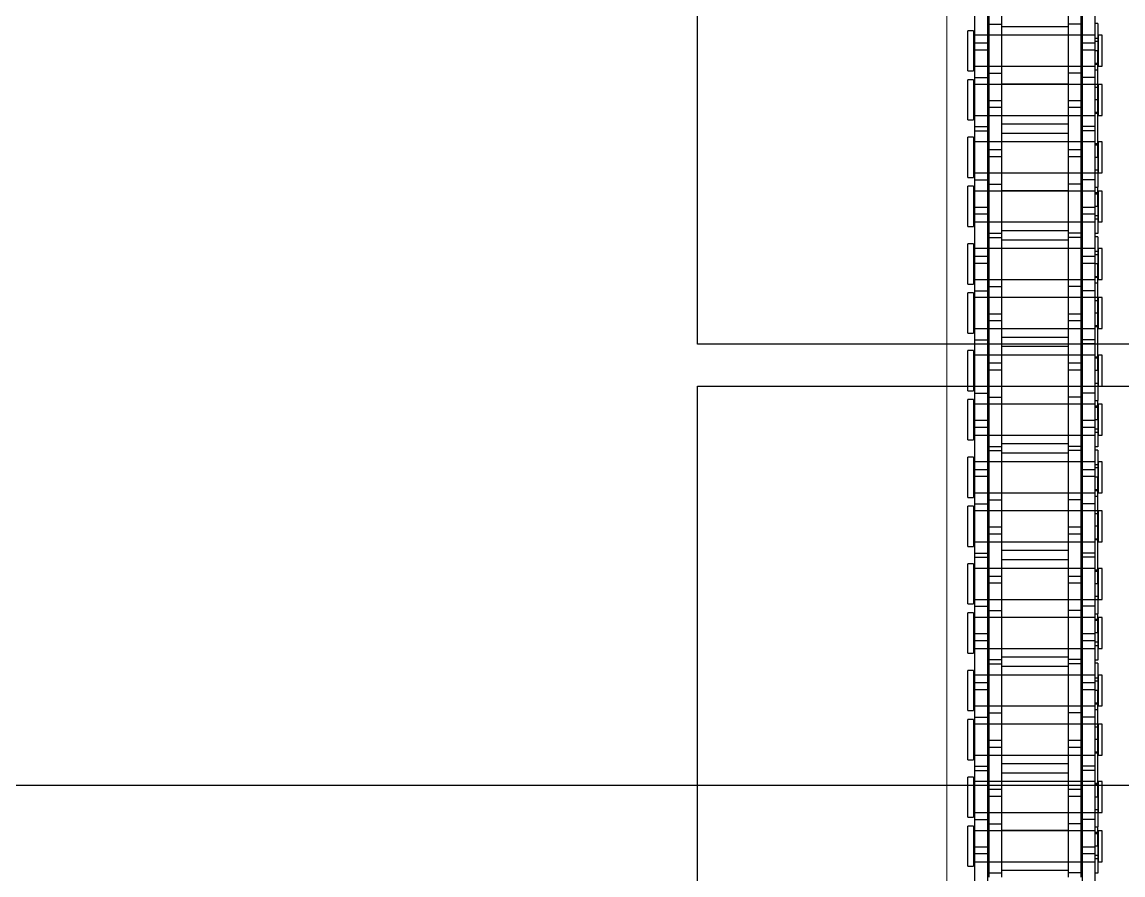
# Model space of a CAD drawing. Header units: metres. Extents: x 0 to 63075, y 0 to 44550.
# Drawn here: x 14091.4 to 14222.6, y 28036.3 to 28137.9 of the extents above; entities that cross this region are included whole.
import ezdxf

# ---------------------------------------------------------------- set-up
doc = ezdxf.new("R2010")
doc.units = ezdxf.units.M
doc.header["$LTSCALE"] = 75
for name, pattern in [('CENTER2', [28.575, 19.05, -3.175, 3.175, -3.175]), ('CENTERX2', [101.6, 63.5, -12.7, 12.7, -12.7]), ('HIDDEN2', [4.7625, 3.175, -1.5875])]:
    doc.linetypes.add(name, pattern=pattern)
for name, color, linetype in [('SC1', 7, 'CENTER2'), ('SDM', 7, 'Continuous'), ('SL4', 4, 'Continuous'), ('ST1', 7, 'HIDDEN2')]:
    doc.layers.add(name, color=color, linetype=linetype)

# ---------------------------------------------------------------- blocks, each defined once
blk = doc.blocks.new('A$Ca53c419a')
at = {"layer": 'SL4'}
for p, q in [((3617.21, 420.77), (3617.21, 281.23)), ((2339.74, 281.23), (3664.71, 281.23)), ((3664.71, 281.23), (3664.71, 215.76)), ((3669.71, 215.76), (3669.71, 281.23)), ((3669.71, 281.23), (4459.47, 281.23)), ((3664.71, 249), (3668.97, 249)), ((3668.97, 248.34), (3664.71, 248.34)), ((3664.71, 248.16), (3669.75, 248.16)), ((3664.73, 248.34), (3664.73, 248.16)), ((3668.42, 248.16), (3668.42, 248.34)), ((3668.97, 248.34), (3668.97, 249)), ((3664.71, 246.64), (3669.75, 246.64)), ((3664.71, 246.48), (3669.71, 246.48)), ((3664.73, 246.64), (3664.73, 246.48)), ((3668.42, 246.48), (3668.42, 246.64)), ((3664.71, 244.96), (3669.71, 244.96)), ((3664.71, 237.03), (3669.71, 237.03)), ((3664.71, 235.51), (3669.71, 235.51)), ((3664.71, 235.36), (3669.75, 235.36)), ((3664.73, 235.51), (3664.73, 235.36)), ((3668.42, 235.36), (3668.42, 235.51)), ((3664.71, 233.84), (3669.75, 233.84)), ((3666.58, 233.51), (3666.58, 233.84)), ((3666.58, 233.51), (3664.71, 233.51)), ((3664.73, 233.47), (3664.73, 233)), ((3668.42, 233.47), (3664.73, 233.47)), ((3664.73, 233), (3668.42, 233)), ((3665.1, 233.51), (3665.1, 233.47)), ((3666.58, 233.51), (3669.71, 233.51)), ((3668.05, 233.47), (3668.05, 233.51)), ((3668.42, 233), (3668.42, 233.47))]:
    blk.add_line(p, q, dxfattribs=at)
at = {"layer": 'ST1'}
for p, q in [((3617.21, 281.23), (3617.21, 208.76)), ((3599.9, 248.16), (3609, 248.16)), ((3607.53, 249), (3612.33, 249)), ((3607.53, 249), (3607.53, 248.34)), ((3612.33, 248.34), (3607.53, 248.34)), ((3608.08, 248.34), (3608.08, 233.84)), ((3608.08, 248.16), (3608.08, 246.64)), ((3609, 248.16), (3609.86, 248.16)), ((3609, 246.64), (3609, 248.16)), ((3609.86, 248.16), (3618.95, 248.16)), ((3609.86, 248.16), (3609.86, 246.64)), ((3611.77, 233.84), (3611.77, 248.34)), ((3611.77, 246.64), (3611.77, 248.16)), ((3612.33, 248.34), (3612.33, 249)), ((3613.1, 248.16), (3613.1, 246.64)), ((3613.38, 249), (3618.17, 249)), ((3613.38, 249), (3613.38, 248.34)), ((3618.17, 248.34), (3613.38, 248.34)), ((3613.93, 248.34), (3613.93, 233.84)), ((3613.93, 248.16), (3613.93, 246.64)), ((3617.62, 233.84), (3617.62, 248.34)), ((3617.62, 246.64), (3617.62, 248.16)), ((3618.17, 248.34), (3618.17, 249)), ((3618.95, 248.16), (3618.95, 246.64)), ((3618.95, 248.16), (3625.3, 248.16)), ((3619.45, 248.16), (3619.45, 246.64)), ((3620.23, 249), (3625.03, 249)), ((3620.23, 249), (3620.23, 248.34)), ((3625.03, 248.34), (3620.23, 248.34)), ((3620.78, 248.34), (3620.78, 233.84)), ((3620.78, 248.16), (3620.78, 246.64)), ((3624.47, 233.84), (3624.47, 248.34)), ((3624.47, 246.64), (3624.47, 248.16)), ((3625.03, 248.34), (3625.03, 249)), ((3625.3, 248.16), (3625.3, 246.64)), ((3625.3, 248.16), (3634.4, 248.16)), ((3626.08, 249), (3630.87, 249)), ((3626.08, 249), (3626.08, 248.34)), ((3630.87, 248.34), (3626.08, 248.34)), ((3626.63, 248.34), (3626.63, 233.84)), ((3626.63, 248.16), (3626.63, 246.64)), ((3628.55, 246.64), (3628.55, 248.16)), ((3629.41, 248.16), (3629.41, 246.64)), ((3630.32, 233.84), (3630.32, 248.34)), ((3630.32, 246.64), (3630.32, 248.16)), ((3630.87, 248.34), (3630.87, 249)), ((3632.93, 249), (3637.73, 249)), ((3632.93, 249), (3632.93, 248.34)), ((3637.73, 248.34), (3632.93, 248.34)), ((3633.48, 248.34), (3633.48, 233.84)), ((3633.48, 248.16), (3633.48, 246.64)), ((3634.4, 248.16), (3635.26, 248.16)), ((3634.4, 246.64), (3634.4, 248.16)), ((3635.26, 248.16), (3644.35, 248.16)), ((3635.26, 248.16), (3635.26, 246.64)), ((3637.17, 233.84), (3637.17, 248.34)), ((3637.17, 246.64), (3637.17, 248.16)), ((3637.73, 248.34), (3637.73, 249)), ((3638.5, 248.16), (3638.5, 246.64)), ((3638.78, 249), (3643.57, 249)), ((3638.78, 249), (3638.78, 248.34)), ((3643.57, 248.34), (3638.78, 248.34)), ((3639.33, 248.34), (3639.33, 233.84)), ((3639.33, 248.16), (3639.33, 246.64)), ((3643.02, 233.84), (3643.02, 248.34)), ((3643.02, 246.64), (3643.02, 248.16)), ((3643.57, 248.34), (3643.57, 249)), ((3644.35, 248.16), (3644.35, 246.64)), ((3644.35, 248.16), (3650.7, 248.16)), ((3644.85, 248.16), (3644.85, 246.64)), ((3645.63, 249), (3650.43, 249)), ((3645.63, 249), (3645.63, 248.34)), ((3650.43, 248.34), (3645.63, 248.34)), ((3646.18, 248.34), (3646.18, 233.84)), ((3646.18, 248.16), (3646.18, 246.64)), ((3649.87, 233.84), (3649.87, 248.34)), ((3649.87, 246.64), (3649.87, 248.16)), ((3650.43, 248.34), (3650.43, 249)), ((3650.7, 248.16), (3650.7, 246.64)), ((3650.7, 248.16), (3659.8, 248.16)), ((3651.48, 249), (3656.27, 249)), ((3651.48, 249), (3651.48, 248.34)), ((3656.27, 248.34), (3651.48, 248.34)), ((3652.03, 248.34), (3652.03, 233.84)), ((3652.03, 248.16), (3652.03, 246.64)), ((3653.95, 246.64), (3653.95, 248.16)), ((3654.81, 248.16), (3654.81, 246.64)), ((3655.72, 233.84), (3655.72, 248.34)), ((3655.72, 246.64), (3655.72, 248.16)), ((3656.27, 248.34), (3656.27, 249)), ((3658.33, 249), (3663.13, 249)), ((3658.33, 249), (3658.33, 248.34)), ((3663.13, 248.34), (3658.33, 248.34)), ((3658.88, 248.34), (3658.88, 233.84)), ((3658.88, 248.16), (3658.88, 246.64)), ((3659.8, 248.16), (3660.66, 248.16)), ((3659.8, 246.64), (3659.8, 248.16)), ((3660.66, 248.16), (3664.71, 248.16)), ((3660.66, 248.16), (3660.66, 246.64)), ((3662.57, 233.84), (3662.57, 248.34)), ((3662.57, 246.64), (3662.57, 248.16)), ((3663.13, 248.34), (3663.13, 249)), ((3663.9, 248.16), (3663.9, 246.64)), ((3664.18, 249), (3664.71, 249)), ((3664.18, 249), (3664.18, 248.34)), ((3664.71, 248.34), (3664.18, 248.34)), ((3664.73, 248.16), (3664.73, 246.64)), ((3664.73, 248.16), (3664.73, 246.64)), ((3668.42, 246.64), (3668.42, 248.16)), ((3668.42, 246.64), (3668.42, 248.16)), ((3669.75, 248.16), (3669.75, 246.64)), ((3669.75, 248.16), (3676.1, 248.16)), ((3670.25, 248.16), (3670.25, 246.64)), ((3671.03, 249), (3675.83, 249)), ((3671.03, 249), (3671.03, 248.34)), ((3675.83, 248.34), (3671.03, 248.34)), ((3671.58, 248.34), (3671.58, 233.84)), ((3671.58, 248.16), (3671.58, 246.64)), ((3675.27, 233.84), (3675.27, 248.34)), ((3675.27, 246.64), (3675.27, 248.16)), ((3675.83, 248.34), (3675.83, 249)), ((3676.1, 248.16), (3676.1, 246.64)), ((3676.1, 248.16), (3685.2, 248.16)), ((3676.88, 249), (3681.67, 249)), ((3676.88, 249), (3676.88, 248.34)), ((3681.67, 248.34), (3676.88, 248.34)), ((3677.43, 248.34), (3677.43, 233.84)), ((3677.43, 248.16), (3677.43, 246.64)), ((3679.35, 246.64), (3679.35, 248.16)), ((3680.21, 248.16), (3680.21, 246.64)), ((3681.12, 233.84), (3681.12, 248.34)), ((3681.12, 246.64), (3681.12, 248.16)), ((3681.67, 248.34), (3681.67, 249)), ((3683.73, 249), (3688.53, 249)), ((3683.73, 249), (3683.73, 248.34)), ((3688.53, 248.34), (3683.73, 248.34)), ((3684.28, 248.34), (3684.28, 233.84)), ((3684.28, 248.16), (3684.28, 246.64)), ((3685.2, 248.16), (3686.06, 248.16)), ((3685.2, 246.64), (3685.2, 248.16)), ((3686.06, 248.16), (3695.15, 248.16)), ((3686.06, 248.16), (3686.06, 246.64)), ((3687.97, 233.84), (3687.97, 248.34)), ((3687.97, 246.64), (3687.97, 248.16)), ((3688.53, 248.34), (3688.53, 249)), ((3689.3, 248.16), (3689.3, 246.64)), ((3689.58, 249), (3694.37, 249)), ((3689.58, 249), (3689.58, 248.34)), ((3694.37, 248.34), (3689.58, 248.34)), ((3690.13, 248.34), (3690.13, 233.84)), ((3690.13, 248.16), (3690.13, 246.64)), ((3693.82, 233.84), (3693.82, 248.34)), ((3693.82, 246.64), (3693.82, 248.16)), ((3694.37, 248.34), (3694.37, 249)), ((3695.15, 248.16), (3695.15, 246.64)), ((3695.15, 248.16), (3701.5, 248.16)), ((3695.65, 248.16), (3695.65, 246.64)), ((3696.43, 249), (3701.23, 249)), ((3696.43, 249), (3696.43, 248.34)), ((3701.23, 248.34), (3696.43, 248.34)), ((3696.98, 248.34), (3696.98, 233.84)), ((3696.98, 248.16), (3696.98, 246.64)), ((3700.67, 233.84), (3700.67, 248.34)), ((3700.67, 246.64), (3700.67, 248.16)), ((3701.23, 248.34), (3701.23, 249)), ((3701.5, 248.16), (3701.5, 246.64)), ((3701.5, 248.16), (3710.6, 248.16)), ((3702.28, 249), (3707.07, 249)), ((3702.28, 249), (3702.28, 248.34)), ((3707.07, 248.34), (3702.28, 248.34)), ((3702.83, 248.34), (3702.83, 233.84)), ((3702.83, 248.16), (3702.83, 246.64)), ((3704.75, 246.64), (3704.75, 248.16)), ((3705.61, 248.16), (3705.61, 246.64)), ((3706.52, 233.84), (3706.52, 248.34)), ((3706.52, 246.64), (3706.52, 248.16)), ((3707.07, 248.34), (3707.07, 249)), ((3599.9, 246.64), (3609, 246.64)), ((3606.25, 246.48), (3612.6, 246.48)), ((3606.75, 246.48), (3606.75, 244.96)), ((3608.08, 246.48), (3608.08, 244.96)), ((3609, 246.64), (3609.86, 246.64)), ((3609.86, 246.64), (3618.95, 246.64)), ((3611.77, 244.96), (3611.77, 246.48)), ((3612.6, 246.48), (3612.6, 244.96)), ((3612.6, 246.48), (3621.7, 246.48)), ((3613.93, 246.48), (3613.93, 244.96)), ((3615.85, 244.96), (3615.85, 246.48)), ((3616.71, 246.48), (3616.71, 244.96)), ((3617.62, 244.96), (3617.62, 246.48)), ((3618.95, 246.64), (3625.3, 246.64)), ((3620.78, 246.48), (3620.78, 244.96)), ((3621.7, 246.48), (3622.56, 246.48)), ((3621.7, 244.96), (3621.7, 246.48)), ((3622.56, 246.48), (3631.65, 246.48)), ((3622.56, 246.48), (3622.56, 244.96)), ((3624.47, 244.96), (3624.47, 246.48)), ((3625.3, 246.64), (3634.4, 246.64)), ((3625.8, 246.48), (3625.8, 244.96)), ((3626.63, 246.48), (3626.63, 244.96)), ((3630.32, 244.96), (3630.32, 246.48)), ((3631.65, 246.48), (3631.65, 244.96)), ((3631.65, 246.48), (3638, 246.48)), ((3632.15, 246.48), (3632.15, 244.96)), ((3633.48, 246.48), (3633.48, 244.96)), ((3634.4, 246.64), (3635.26, 246.64)), ((3635.26, 246.64), (3644.35, 246.64)), ((3637.17, 244.96), (3637.17, 246.48)), ((3638, 246.48), (3638, 244.96)), ((3638, 246.48), (3647.1, 246.48)), ((3639.33, 246.48), (3639.33, 244.96)), ((3641.25, 244.96), (3641.25, 246.48)), ((3642.11, 246.48), (3642.11, 244.96)), ((3643.02, 244.96), (3643.02, 246.48)), ((3644.35, 246.64), (3650.7, 246.64)), ((3646.18, 246.48), (3646.18, 244.96)), ((3647.1, 246.48), (3647.96, 246.48)), ((3647.1, 244.96), (3647.1, 246.48)), ((3647.96, 246.48), (3657.05, 246.48)), ((3647.96, 246.48), (3647.96, 244.96)), ((3649.87, 244.96), (3649.87, 246.48)), ((3650.7, 246.64), (3659.8, 246.64)), ((3651.2, 246.48), (3651.2, 244.96)), ((3652.03, 246.48), (3652.03, 244.96)), ((3655.72, 244.96), (3655.72, 246.48)), ((3657.05, 246.48), (3657.05, 244.96)), ((3657.05, 246.48), (3663.4, 246.48)), ((3657.55, 246.48), (3657.55, 244.96)), ((3658.88, 246.48), (3658.88, 244.96)), ((3659.8, 246.64), (3660.66, 246.64)), ((3660.66, 246.64), (3664.71, 246.64)), ((3662.57, 244.96), (3662.57, 246.48)), ((3663.4, 246.48), (3663.4, 244.96)), ((3663.4, 246.48), (3664.71, 246.48)), ((3664.73, 246.48), (3664.73, 235.51)), ((3664.73, 246.48), (3664.73, 244.96)), ((3666.65, 244.96), (3666.65, 246.48)), ((3667.51, 246.48), (3667.51, 244.96)), ((3668.42, 235.51), (3668.42, 246.48)), ((3668.42, 244.96), (3668.42, 246.48)), ((3669.71, 246.48), (3672.5, 246.48)), ((3669.75, 246.64), (3676.1, 246.64)), ((3671.58, 246.48), (3671.58, 244.96)), ((3672.5, 246.48), (3673.36, 246.48)), ((3672.5, 244.96), (3672.5, 246.48)), ((3673.36, 246.48), (3682.45, 246.48)), ((3673.36, 246.48), (3673.36, 244.96)), ((3675.27, 244.96), (3675.27, 246.48)), ((3676.1, 246.64), (3685.2, 246.64)), ((3676.6, 246.48), (3676.6, 244.96)), ((3677.43, 246.48), (3677.43, 244.96)), ((3681.12, 244.96), (3681.12, 246.48)), ((3682.45, 246.48), (3682.45, 244.96)), ((3682.45, 246.48), (3688.8, 246.48)), ((3682.95, 246.48), (3682.95, 244.96)), ((3684.28, 246.48), (3684.28, 244.96)), ((3685.2, 246.64), (3686.06, 246.64)), ((3686.06, 246.64), (3695.15, 246.64)), ((3687.97, 244.96), (3687.97, 246.48)), ((3688.8, 246.48), (3688.8, 244.96)), ((3688.8, 246.48), (3697.9, 246.48)), ((3690.13, 246.48), (3690.13, 244.96)), ((3692.05, 244.96), (3692.05, 246.48)), ((3692.91, 246.48), (3692.91, 244.96)), ((3693.82, 244.96), (3693.82, 246.48)), ((3695.15, 246.64), (3701.5, 246.64)), ((3696.98, 246.48), (3696.98, 244.96)), ((3697.9, 246.48), (3698.76, 246.48)), ((3697.9, 244.96), (3697.9, 246.48)), ((3698.76, 246.48), (3707.85, 246.48)), ((3698.76, 246.48), (3698.76, 244.96)), ((3700.67, 244.96), (3700.67, 246.48)), ((3701.5, 246.64), (3710.6, 246.64)), ((3702, 246.48), (3702, 244.96)), ((3702.83, 246.48), (3702.83, 244.96)), ((3706.52, 244.96), (3706.52, 246.48)), ((3707.85, 246.48), (3707.85, 244.96)), ((3707.85, 246.48), (3714.2, 246.48)), ((3606.25, 244.96), (3612.6, 244.96)), ((3607.04, 237.03), (3607.04, 244.96)), ((3608.08, 244.96), (3608.08, 237.03)), ((3611.77, 237.03), (3611.77, 244.96)), ((3611.82, 244.96), (3611.82, 237.03)), ((3612.6, 244.96), (3621.7, 244.96)), ((3613.89, 237.03), (3613.89, 244.96)), ((3613.93, 244.96), (3613.93, 237.03)), ((3617.62, 237.03), (3617.62, 244.96)), ((3618.67, 244.96), (3618.67, 237.03)), ((3619.74, 237.03), (3619.74, 244.96)), ((3620.78, 244.96), (3620.78, 237.03)), ((3621.7, 244.96), (3622.56, 244.96)), ((3622.56, 244.96), (3631.65, 244.96)), ((3624.47, 237.03), (3624.47, 244.96)), ((3624.52, 244.96), (3624.52, 237.03)), ((3626.59, 237.03), (3626.59, 244.96)), ((3626.63, 244.96), (3626.63, 237.03)), ((3630.32, 237.03), (3630.32, 244.96)), ((3631.37, 244.96), (3631.37, 237.03)), ((3631.65, 244.96), (3638, 244.96)), ((3632.44, 237.03), (3632.44, 244.96)), ((3633.48, 244.96), (3633.48, 237.03)), ((3637.17, 237.03), (3637.17, 244.96)), ((3637.22, 244.96), (3637.22, 237.03)), ((3638, 244.96), (3647.1, 244.96)), ((3639.29, 237.03), (3639.29, 244.96)), ((3639.33, 244.96), (3639.33, 237.03)), ((3643.02, 237.03), (3643.02, 244.96)), ((3644.07, 244.96), (3644.07, 237.03)), ((3645.14, 237.03), (3645.14, 244.96)), ((3646.18, 244.96), (3646.18, 237.03)), ((3647.1, 244.96), (3647.96, 244.96)), ((3647.96, 244.96), (3657.05, 244.96)), ((3649.87, 237.03), (3649.87, 244.96)), ((3649.92, 244.96), (3649.92, 237.03)), ((3651.99, 237.03), (3651.99, 244.96)), ((3652.03, 244.96), (3652.03, 237.03)), ((3655.72, 237.03), (3655.72, 244.96)), ((3656.77, 244.96), (3656.77, 237.03)), ((3657.05, 244.96), (3663.4, 244.96)), ((3657.84, 237.03), (3657.84, 244.96)), ((3658.88, 244.96), (3658.88, 237.03)), ((3662.57, 237.03), (3662.57, 244.96)), ((3662.62, 244.96), (3662.62, 237.03)), ((3663.4, 244.96), (3664.71, 244.96)), ((3664.69, 237.03), (3664.69, 244.96)), ((3664.73, 244.96), (3664.73, 237.03)), ((3668.42, 237.03), (3668.42, 244.96)), ((3669.47, 244.96), (3669.47, 237.03)), ((3669.71, 244.96), (3672.5, 244.96)), ((3670.54, 237.03), (3670.54, 244.96)), ((3671.58, 244.96), (3671.58, 237.03)), ((3672.5, 244.96), (3673.36, 244.96)), ((3673.36, 244.96), (3682.45, 244.96)), ((3675.27, 237.03), (3675.27, 244.96)), ((3675.32, 244.96), (3675.32, 237.03)), ((3677.39, 237.03), (3677.39, 244.96)), ((3677.43, 244.96), (3677.43, 237.03)), ((3681.12, 237.03), (3681.12, 244.96)), ((3682.17, 244.96), (3682.17, 237.03)), ((3682.45, 244.96), (3688.8, 244.96)), ((3683.24, 237.03), (3683.24, 244.96)), ((3684.28, 244.96), (3684.28, 237.03)), ((3687.97, 237.03), (3687.97, 244.96)), ((3688.02, 244.96), (3688.02, 237.03)), ((3688.8, 244.96), (3697.9, 244.96)), ((3690.09, 237.03), (3690.09, 244.96)), ((3690.13, 244.96), (3690.13, 237.03)), ((3693.82, 237.03), (3693.82, 244.96)), ((3694.87, 244.96), (3694.87, 237.03)), ((3695.94, 237.03), (3695.94, 244.96)), ((3696.98, 244.96), (3696.98, 237.03)), ((3697.9, 244.96), (3698.76, 244.96)), ((3698.76, 244.96), (3707.85, 244.96)), ((3700.67, 237.03), (3700.67, 244.96)), ((3700.72, 244.96), (3700.72, 237.03)), ((3702.79, 237.03), (3702.79, 244.96)), ((3702.83, 244.96), (3702.83, 237.03)), ((3706.52, 237.03), (3706.52, 244.96)), ((3707.57, 244.96), (3707.57, 237.03)), ((3707.85, 244.96), (3714.2, 244.96)), ((3606.25, 237.03), (3612.6, 237.03)), ((3606.75, 235.51), (3606.75, 237.03)), ((3608.08, 237.03), (3608.08, 235.51)), ((3611.77, 235.51), (3611.77, 237.03)), ((3612.6, 235.51), (3612.6, 237.03)), ((3612.6, 237.03), (3621.7, 237.03)), ((3613.93, 237.03), (3613.93, 235.51)), ((3615.85, 235.51), (3615.85, 237.03)), ((3616.71, 237.03), (3616.71, 235.51)), ((3617.62, 235.51), (3617.62, 237.03)), ((3620.78, 237.03), (3620.78, 235.51)), ((3621.7, 237.03), (3622.56, 237.03)), ((3621.7, 235.51), (3621.7, 237.03)), ((3622.56, 237.03), (3631.65, 237.03)), ((3622.56, 237.03), (3622.56, 235.51)), ((3624.47, 235.51), (3624.47, 237.03)), ((3625.8, 235.51), (3625.8, 237.03)), ((3626.63, 237.03), (3626.63, 235.51)), ((3630.32, 235.51), (3630.32, 237.03)), ((3631.65, 235.51), (3631.65, 237.03)), ((3631.65, 237.03), (3638, 237.03)), ((3632.15, 235.51), (3632.15, 237.03)), ((3633.48, 237.03), (3633.48, 235.51)), ((3637.17, 235.51), (3637.17, 237.03)), ((3638, 235.51), (3638, 237.03)), ((3638, 237.03), (3647.1, 237.03)), ((3639.33, 237.03), (3639.33, 235.51)), ((3641.25, 235.51), (3641.25, 237.03)), ((3642.11, 237.03), (3642.11, 235.51)), ((3643.02, 235.51), (3643.02, 237.03)), ((3646.18, 237.03), (3646.18, 235.51)), ((3647.1, 237.03), (3647.96, 237.03)), ((3647.1, 235.51), (3647.1, 237.03)), ((3647.96, 237.03), (3657.05, 237.03)), ((3647.96, 237.03), (3647.96, 235.51)), ((3649.87, 235.51), (3649.87, 237.03)), ((3651.2, 235.51), (3651.2, 237.03)), ((3652.03, 237.03), (3652.03, 235.51)), ((3655.72, 235.51), (3655.72, 237.03)), ((3657.05, 235.51), (3657.05, 237.03)), ((3657.05, 237.03), (3663.4, 237.03)), ((3657.55, 235.51), (3657.55, 237.03)), ((3658.88, 237.03), (3658.88, 235.51)), ((3662.57, 235.51), (3662.57, 237.03)), ((3663.4, 235.51), (3663.4, 237.03)), ((3663.4, 237.03), (3664.71, 237.03)), ((3664.73, 237.03), (3664.73, 235.51)), ((3666.65, 235.51), (3666.65, 237.03)), ((3667.51, 237.03), (3667.51, 235.51)), ((3668.42, 235.51), (3668.42, 237.03)), ((3669.71, 237.03), (3672.5, 237.03)), ((3671.58, 237.03), (3671.58, 235.51)), ((3672.5, 237.03), (3673.36, 237.03)), ((3672.5, 235.51), (3672.5, 237.03)), ((3673.36, 237.03), (3682.45, 237.03)), ((3673.36, 237.03), (3673.36, 235.51)), ((3675.27, 235.51), (3675.27, 237.03)), ((3676.6, 235.51), (3676.6, 237.03)), ((3677.43, 237.03), (3677.43, 235.51)), ((3681.12, 235.51), (3681.12, 237.03)), ((3682.45, 235.51), (3682.45, 237.03)), ((3682.45, 237.03), (3688.8, 237.03)), ((3682.95, 235.51), (3682.95, 237.03)), ((3684.28, 237.03), (3684.28, 235.51)), ((3687.97, 235.51), (3687.97, 237.03)), ((3688.8, 235.51), (3688.8, 237.03)), ((3688.8, 237.03), (3697.9, 237.03)), ((3690.13, 237.03), (3690.13, 235.51)), ((3692.05, 235.51), (3692.05, 237.03)), ((3692.91, 237.03), (3692.91, 235.51)), ((3693.82, 235.51), (3693.82, 237.03)), ((3696.98, 237.03), (3696.98, 235.51)), ((3697.9, 237.03), (3698.76, 237.03)), ((3697.9, 235.51), (3697.9, 237.03)), ((3698.76, 237.03), (3707.85, 237.03)), ((3698.76, 237.03), (3698.76, 235.51)), ((3700.67, 235.51), (3700.67, 237.03)), ((3702, 235.51), (3702, 237.03)), ((3702.83, 237.03), (3702.83, 235.51)), ((3706.52, 235.51), (3706.52, 237.03)), ((3707.85, 235.51), (3707.85, 237.03)), ((3707.85, 237.03), (3714.2, 237.03)), ((3599.9, 235.36), (3609, 235.36)), ((3606.25, 235.51), (3612.6, 235.51)), ((3608.08, 235.36), (3608.08, 233.84)), ((3609, 235.36), (3609.86, 235.36)), ((3609, 233.84), (3609, 235.36)), ((3609.86, 235.36), (3618.95, 235.36)), ((3609.86, 235.36), (3609.86, 233.84)), ((3611.77, 233.84), (3611.77, 235.36)), ((3612.6, 235.51), (3621.7, 235.51)), ((3613.1, 233.84), (3613.1, 235.36)), ((3613.93, 235.36), (3613.93, 233.51)), ((3617.62, 233.84), (3617.62, 235.36)), ((3618.95, 233.84), (3618.95, 235.36)), ((3618.95, 235.36), (3625.3, 235.36)), ((3619.45, 233.84), (3619.45, 235.36)), ((3620.78, 235.36), (3620.78, 233.84)), ((3621.7, 235.51), (3622.56, 235.51)), ((3622.56, 235.51), (3631.65, 235.51)), ((3624.47, 233.51), (3624.47, 235.36)), ((3625.3, 233.84), (3625.3, 235.36)), ((3625.3, 235.36), (3634.4, 235.36)), ((3626.63, 235.36), (3626.63, 233.84)), ((3628.55, 233.84), (3628.55, 235.36)), ((3629.41, 235.36), (3629.41, 233.84)), ((3630.32, 233.84), (3630.32, 235.36)), ((3631.65, 235.51), (3638, 235.51)), ((3633.48, 235.36), (3633.48, 233.84)), ((3634.4, 235.36), (3635.26, 235.36)), ((3634.4, 233.84), (3634.4, 235.36)), ((3635.26, 235.36), (3644.35, 235.36)), ((3635.26, 235.36), (3635.26, 233.84)), ((3637.17, 233.84), (3637.17, 235.36)), ((3638, 235.51), (3647.1, 235.51)), ((3638.5, 233.84), (3638.5, 235.36)), ((3639.33, 235.36), (3639.33, 233.51)), ((3643.02, 233.84), (3643.02, 235.36)), ((3644.35, 233.84), (3644.35, 235.36)), ((3644.35, 235.36), (3650.7, 235.36)), ((3644.85, 233.84), (3644.85, 235.36)), ((3646.18, 235.36), (3646.18, 233.84)), ((3647.1, 235.51), (3647.96, 235.51)), ((3647.96, 235.51), (3657.05, 235.51)), ((3649.87, 233.51), (3649.87, 235.36)), ((3650.7, 233.84), (3650.7, 235.36)), ((3650.7, 235.36), (3659.8, 235.36)), ((3652.03, 235.36), (3652.03, 233.84)), ((3653.95, 233.84), (3653.95, 235.36)), ((3654.81, 235.36), (3654.81, 233.84)), ((3655.72, 233.84), (3655.72, 235.36)), ((3657.05, 235.51), (3663.4, 235.51)), ((3658.88, 235.36), (3658.88, 233.84)), ((3659.8, 235.36), (3660.66, 235.36)), ((3659.8, 233.84), (3659.8, 235.36)), ((3660.66, 235.36), (3664.71, 235.36)), ((3660.66, 235.36), (3660.66, 233.84)), ((3662.57, 233.84), (3662.57, 235.36)), ((3663.4, 235.51), (3664.71, 235.51)), ((3663.9, 233.84), (3663.9, 235.36)), ((3664.73, 235.36), (3664.73, 233.51)), ((3664.73, 235.36), (3664.73, 233.84)), ((3668.42, 233.84), (3668.42, 235.36)), ((3668.42, 233.84), (3668.42, 235.36)), ((3669.71, 235.51), (3672.5, 235.51)), ((3669.75, 233.84), (3669.75, 235.36)), ((3669.75, 235.36), (3676.1, 235.36)), ((3670.25, 233.84), (3670.25, 235.36)), ((3671.58, 235.36), (3671.58, 233.84)), ((3672.5, 235.51), (3673.36, 235.51)), ((3673.36, 235.51), (3682.45, 235.51)), ((3675.27, 233.51), (3675.27, 235.36)), ((3676.1, 233.84), (3676.1, 235.36)), ((3676.1, 235.36), (3685.2, 235.36)), ((3677.43, 235.36), (3677.43, 233.84)), ((3679.35, 233.84), (3679.35, 235.36)), ((3680.21, 235.36), (3680.21, 233.84)), ((3681.12, 233.84), (3681.12, 235.36)), ((3682.45, 235.51), (3688.8, 235.51)), ((3684.28, 235.36), (3684.28, 233.84)), ((3685.2, 235.36), (3686.06, 235.36)), ((3685.2, 233.84), (3685.2, 235.36)), ((3686.06, 235.36), (3695.15, 235.36)), ((3686.06, 235.36), (3686.06, 233.84)), ((3687.97, 233.84), (3687.97, 235.36)), ((3688.8, 235.51), (3697.9, 235.51)), ((3689.3, 233.84), (3689.3, 235.36)), ((3690.13, 235.36), (3690.13, 233.51)), ((3693.82, 233.84), (3693.82, 235.36)), ((3695.15, 233.84), (3695.15, 235.36)), ((3695.15, 235.36), (3701.5, 235.36)), ((3695.65, 233.84), (3695.65, 235.36)), ((3696.98, 235.36), (3696.98, 233.84)), ((3697.9, 235.51), (3698.76, 235.51)), ((3698.76, 235.51), (3707.85, 235.51)), ((3700.67, 233.51), (3700.67, 235.36)), ((3701.5, 233.84), (3701.5, 235.36)), ((3701.5, 235.36), (3710.6, 235.36)), ((3702.83, 235.36), (3702.83, 233.84)), ((3704.75, 233.84), (3704.75, 235.36)), ((3705.61, 235.36), (3705.61, 233.84)), ((3706.52, 233.84), (3706.52, 235.36)), ((3707.85, 235.51), (3714.2, 235.51)), ((3599.9, 233.84), (3609, 233.84)), ((3606.7, 233.51), (3606.7, 233.84)), ((3608.45, 233.84), (3608.45, 233.47)), ((3608.82, 233.51), (3608.82, 233.84)), ((3609, 233.84), (3609.86, 233.84)), ((3609.86, 233.84), (3618.95, 233.84)), ((3609.93, 233.51), (3609.93, 233.84)), ((3611.4, 233.47), (3611.4, 233.84)), ((3611.55, 233.51), (3611.55, 233.84)), ((3612.22, 233.84), (3612.22, 233.51)), ((3614.3, 233.84), (3614.3, 233.47)), ((3615.78, 233.51), (3615.78, 233.84)), ((3617.25, 233.47), (3617.25, 233.84)), ((3617.39, 233.51), (3617.39, 233.84)), ((3618.95, 233.84), (3625.3, 233.84)), ((3621.01, 233.51), (3621.01, 233.84)), ((3621.15, 233.84), (3621.15, 233.47)), ((3622.63, 233.51), (3622.63, 233.84)), ((3624.1, 233.47), (3624.1, 233.84)), ((3625.3, 233.84), (3634.4, 233.84)), ((3626.18, 233.51), (3626.18, 233.84)), ((3626.86, 233.51), (3626.86, 233.84)), ((3627, 233.84), (3627, 233.47)), ((3628.48, 233.51), (3628.48, 233.84)), ((3629.58, 233.51), (3629.58, 233.84)), ((3629.95, 233.47), (3629.95, 233.84)), ((3631.71, 233.51), (3631.71, 233.84)), ((3632.1, 233.51), (3632.1, 233.84)), ((3633.85, 233.84), (3633.85, 233.47)), ((3634.22, 233.51), (3634.22, 233.84)), ((3634.4, 233.84), (3635.26, 233.84)), ((3635.26, 233.84), (3644.35, 233.84)), ((3635.33, 233.51), (3635.33, 233.84)), ((3636.8, 233.47), (3636.8, 233.84)), ((3636.95, 233.51), (3636.95, 233.84)), ((3637.62, 233.84), (3637.62, 233.51)), ((3639.7, 233.84), (3639.7, 233.47)), ((3641.18, 233.51), (3641.18, 233.84)), ((3642.65, 233.47), (3642.65, 233.84)), ((3642.79, 233.51), (3642.79, 233.84)), ((3644.35, 233.84), (3650.7, 233.84)), ((3646.41, 233.51), (3646.41, 233.84)), ((3646.55, 233.84), (3646.55, 233.47)), ((3648.03, 233.51), (3648.03, 233.84)), ((3649.5, 233.47), (3649.5, 233.84)), ((3650.7, 233.84), (3659.8, 233.84)), ((3651.58, 233.51), (3651.58, 233.84)), ((3652.26, 233.51), (3652.26, 233.84)), ((3652.4, 233.84), (3652.4, 233.47)), ((3653.88, 233.51), (3653.88, 233.84)), ((3654.98, 233.51), (3654.98, 233.84)), ((3655.35, 233.47), (3655.35, 233.84)), ((3657.11, 233.51), (3657.11, 233.84)), ((3657.5, 233.51), (3657.5, 233.84)), ((3659.25, 233.84), (3659.25, 233.47)), ((3659.62, 233.51), (3659.62, 233.84)), ((3659.8, 233.84), (3660.66, 233.84)), ((3660.66, 233.84), (3664.71, 233.84)), ((3660.73, 233.51), (3660.73, 233.84)), ((3662.2, 233.47), (3662.2, 233.84)), ((3662.35, 233.51), (3662.35, 233.84)), ((3663.02, 233.84), (3663.02, 233.51)), ((3665.1, 233.84), (3665.1, 233.51)), ((3668.05, 233.51), (3668.05, 233.84)), ((3668.19, 233.51), (3668.19, 233.84)), ((3669.75, 233.84), (3676.1, 233.84)), ((3671.81, 233.51), (3671.81, 233.84)), ((3671.95, 233.84), (3671.95, 233.47)), ((3673.43, 233.51), (3673.43, 233.84)), ((3674.9, 233.47), (3674.9, 233.84)), ((3676.1, 233.84), (3685.2, 233.84)), ((3676.98, 233.51), (3676.98, 233.84)), ((3677.66, 233.51), (3677.66, 233.84)), ((3677.8, 233.84), (3677.8, 233.47)), ((3679.28, 233.51), (3679.28, 233.84)), ((3680.38, 233.51), (3680.38, 233.84)), ((3680.75, 233.47), (3680.75, 233.84)), ((3682.51, 233.51), (3682.51, 233.84)), ((3682.9, 233.51), (3682.9, 233.84)), ((3684.65, 233.84), (3684.65, 233.47)), ((3685.02, 233.51), (3685.02, 233.84)), ((3685.2, 233.84), (3686.06, 233.84)), ((3686.06, 233.84), (3695.15, 233.84)), ((3686.13, 233.51), (3686.13, 233.84)), ((3687.6, 233.47), (3687.6, 233.84)), ((3687.75, 233.51), (3687.75, 233.84)), ((3688.42, 233.84), (3688.42, 233.51)), ((3690.5, 233.84), (3690.5, 233.47)), ((3691.98, 233.51), (3691.98, 233.84)), ((3693.45, 233.47), (3693.45, 233.84)), ((3693.59, 233.51), (3693.59, 233.84)), ((3695.15, 233.84), (3701.5, 233.84)), ((3697.21, 233.51), (3697.21, 233.84)), ((3697.35, 233.84), (3697.35, 233.47)), ((3698.83, 233.51), (3698.83, 233.84)), ((3700.3, 233.47), (3700.3, 233.84)), ((3701.5, 233.84), (3710.6, 233.84)), ((3702.38, 233.51), (3702.38, 233.84)), ((3703.06, 233.51), (3703.06, 233.84)), ((3703.2, 233.84), (3703.2, 233.47)), ((3704.68, 233.51), (3704.68, 233.84)), ((3705.78, 233.51), (3705.78, 233.84)), ((3706.15, 233.47), (3706.15, 233.84)), ((3707.91, 233.51), (3707.91, 233.84)), ((3609.93, 233.51), (3606.7, 233.51)), ((3611.77, 233.47), (3608.08, 233.47)), ((3608.08, 233.47), (3608.08, 233)), ((3608.08, 233), (3611.77, 233)), ((3609.93, 233.51), (3612.22, 233.51)), ((3611.77, 233), (3611.77, 233.47)), ((3615.78, 233.51), (3612.22, 233.51)), ((3617.62, 233.47), (3613.93, 233.47)), ((3613.93, 233.47), (3613.93, 233)), ((3613.93, 233), (3617.62, 233)), ((3615.78, 233.51), (3628.48, 233.51)), ((3617.62, 233), (3617.62, 233.47)), ((3624.47, 233.47), (3620.78, 233.47)), ((3620.78, 233.47), (3620.78, 233)), ((3620.78, 233), (3624.47, 233)), ((3624.47, 233), (3624.47, 233.47)), ((3630.32, 233.47), (3626.63, 233.47)), ((3626.63, 233.47), (3626.63, 233)), ((3626.63, 233), (3630.32, 233)), ((3631.71, 233.51), (3628.48, 233.51)), ((3630.32, 233), (3630.32, 233.47)), ((3635.33, 233.51), (3632.1, 233.51)), ((3637.17, 233.47), (3633.48, 233.47)), ((3633.48, 233.47), (3633.48, 233)), ((3633.48, 233), (3637.17, 233)), ((3635.33, 233.51), (3637.62, 233.51)), ((3637.17, 233), (3637.17, 233.47)), ((3641.18, 233.51), (3637.62, 233.51)), ((3643.02, 233.47), (3639.33, 233.47)), ((3639.33, 233.47), (3639.33, 233)), ((3639.33, 233), (3643.02, 233)), ((3641.18, 233.51), (3653.88, 233.51)), ((3643.02, 233), (3643.02, 233.47)), ((3649.87, 233.47), (3646.18, 233.47)), ((3646.18, 233.47), (3646.18, 233)), ((3646.18, 233), (3649.87, 233)), ((3649.87, 233), (3649.87, 233.47)), ((3655.72, 233.47), (3652.03, 233.47)), ((3652.03, 233.47), (3652.03, 233)), ((3652.03, 233), (3655.72, 233)), ((3657.11, 233.51), (3653.88, 233.51)), ((3655.72, 233), (3655.72, 233.47)), ((3660.73, 233.51), (3657.5, 233.51)), ((3662.57, 233.47), (3658.88, 233.47)), ((3658.88, 233.47), (3658.88, 233)), ((3658.88, 233), (3662.57, 233)), ((3660.73, 233.51), (3663.02, 233.51)), ((3662.57, 233), (3662.57, 233.47)), ((3664.71, 233.51), (3663.02, 233.51)), ((3669.71, 233.51), (3679.28, 233.51)), ((3675.27, 233.47), (3671.58, 233.47)), ((3671.58, 233.47), (3671.58, 233)), ((3671.58, 233), (3675.27, 233)), ((3675.27, 233), (3675.27, 233.47)), ((3681.12, 233.47), (3677.43, 233.47)), ((3677.43, 233.47), (3677.43, 233)), ((3677.43, 233), (3681.12, 233)), ((3682.51, 233.51), (3679.28, 233.51)), ((3681.12, 233), (3681.12, 233.47)), ((3686.13, 233.51), (3682.9, 233.51)), ((3687.97, 233.47), (3684.28, 233.47)), ((3684.28, 233.47), (3684.28, 233)), ((3684.28, 233), (3687.97, 233)), ((3686.13, 233.51), (3688.42, 233.51)), ((3687.97, 233), (3687.97, 233.47)), ((3691.98, 233.51), (3688.42, 233.51)), ((3693.82, 233.47), (3690.13, 233.47)), ((3690.13, 233.47), (3690.13, 233)), ((3690.13, 233), (3693.82, 233)), ((3691.98, 233.51), (3704.68, 233.51)), ((3693.82, 233), (3693.82, 233.47)), ((3700.67, 233.47), (3696.98, 233.47)), ((3696.98, 233.47), (3696.98, 233)), ((3696.98, 233), (3700.67, 233)), ((3700.67, 233), (3700.67, 233.47)), ((3706.52, 233.47), (3702.83, 233.47)), ((3702.83, 233.47), (3702.83, 233)), ((3702.83, 233), (3706.52, 233)), ((3707.91, 233.51), (3704.68, 233.51)), ((3706.52, 233), (3706.52, 233.47))]:
    blk.add_line(p, q, dxfattribs=at)

msp = doc.modelspace()

# ---------------------------------------------------------------- linework, layer by layer
at = {"layer": 'SC1', "color": 7, "linetype": 'CENTERX2', "lineweight": 9}
msp.add_line((14201.63, 27472.71), (14201.63, 41728.88), dxfattribs=at)

# ---------------------------------------------------------------- block references
at = {"layer": 'SDM', "rotation": 90}
msp.add_blockref('A$Ca53c419a', (14453.13, 24429.77), dxfattribs=at)

doc.saveas('drawing.dxf')
